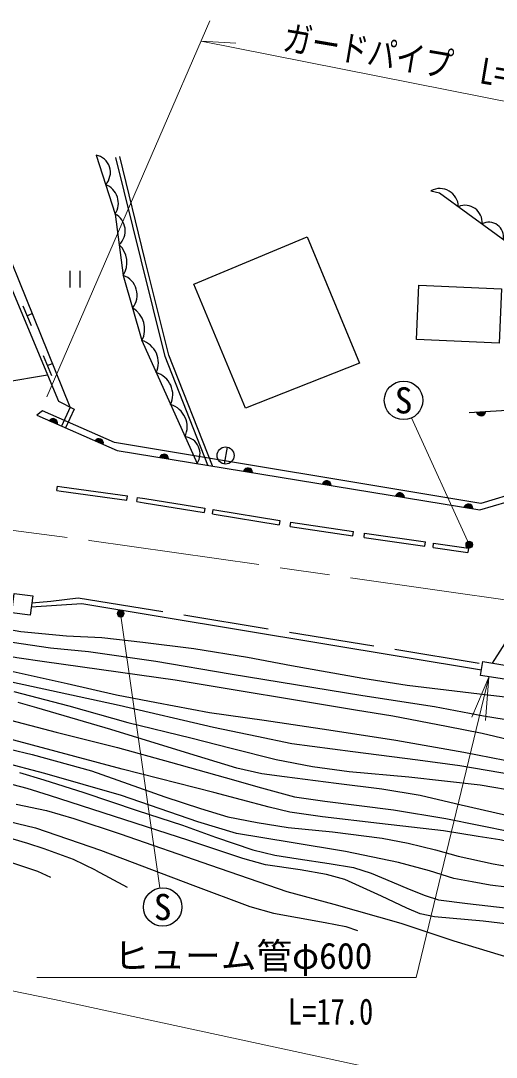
# Model space of a CAD drawing. Units: millimetres at full size, sheet at 1:1000; details may follow other scales. Extents: x 40000 to 680000, y 20000 to 380000.
# Drawn here: x 492172 to 525536, y 238332 to 310976 of the extents above; entities that cross this region are included whole.
import ezdxf
from ezdxf.enums import TextEntityAlignment as Align

# ---------------------------------------------------------------- set-up
doc = ezdxf.new("R2010")
doc.units = ezdxf.units.MM
doc.header["$LTSCALE"] = 1000
doc.linetypes.add('CHAIN', pattern=[18.5, 12, -1.5, 3.5, -1.5])
doc.linetypes.add('DASHED', pattern=[7.5, 6, -1.5])
for name, color, linetype, lineweight in [('M-BGD', 7, 'Continuous', 25), ('M-BMK', 2, 'CHAIN', 13), ('M-STR-HTXT', 7, 'Continuous', 13), ('M-STR-STRC', 7, 'Continuous', 25)]:
    doc.layers.add(name, color=color, linetype=linetype, lineweight=lineweight)
doc.styles.add('ＭＳ ゴシック', font='')
doc.styles.get('ＭＳ ゴシック').set_extended_font_data('MS Gothic')

# ---------------------------------------------------------------- blocks, each defined once
blk = doc.blocks.new('open_arrow')
at = {"color": 0, "linetype": 'Continuous', "lineweight": -2}
blk.add_lwpolyline([(7.5, 1.25), (0, 0), (7.5, -1.25)], dxfattribs=at)

msp = doc.modelspace()

# ---------------------------------------------------------------- hatches: boundary and pattern name
at = {"layer": 'M-BGD'}
for points in [[(524156, 283530), (524781, 283568, -0.84072)], [(494754, 282696), (494181, 282947, -0.84072)], [(497965, 281291), (497391, 281542, -0.84072)], [(502539, 280277), (501921, 280378, -0.84072)], [(508431, 279315), (507813, 279415, -0.84072)], [(513952, 278413), (513334, 278514, -0.84072)], [(519089, 277574), (518471, 277675, -0.84072)], [(523889, 276790), (523271, 276891, -0.84072)]]:
    msp.add_hatch(color=256, dxfattribs=at).paths.add_polyline_path(points)
at = {"layer": 'M-STR-HTXT'}
for points in [[(523858, 274380, -1), (523419, 274140, -0.41421), (523519, 274479, -0.41421)], [(499402, 269552, -1), (498963, 269312, -0.41421), (499063, 269651, -0.41421)]]:
    msp.add_hatch(color=256, dxfattribs=at).paths.add_polyline_path(points)

# ---------------------------------------------------------------- linework, layer by layer
at = {"layer": 'M-BGD'}
for p, q in [((495622, 293459), (495622, 292285)), ((496322, 293459), (496322, 292285)), ((492323, 290991), (492902, 289607)), ((492613, 290299), (492986, 290455)), ((493750, 287503), (494328, 286119)), ((494039, 286811), (494403, 286963)), ((495648, 283893), (495038, 282572)), ((495932, 283746), (495308, 282454)), ((524781, 283568), (524156, 283530)), ((494181, 282947), (494754, 282696)), ((497391, 281542), (497965, 281291)), ((506652, 281096), (506436, 279915)), ((501921, 280378), (502539, 280277)), ((507813, 279415), (508431, 279315)), ((494712, 278051), (494746, 278349)), ((513334, 278514), (513952, 278413)), ((499618, 277376), (499661, 277673)), ((500321, 277273), (500364, 277570)), ((518471, 277675), (519089, 277574)), ((505094, 276810), (505046, 276514)), ((523271, 276891), (523889, 276790)), ((505625, 276420), (505673, 276716)), ((510360, 275945), (510312, 275649)), ((511076, 275530), (511120, 275827)), ((511076, 275530), (515468, 274883)), ((511120, 275827), (515512, 275180)), ((515468, 274883), (515512, 275180)), ((516259, 274768), (516302, 275065)), ((516259, 274768), (520520, 274148)), ((516302, 275065), (520562, 274445)), ((520520, 274148), (520562, 274445)), ((521100, 274066), (521142, 274363)), ((521100, 274066), (523542, 273719)), ((521142, 274363), (523584, 274016)), ((523584, 274016), (523542, 273719)), ((497427, 251433), (499644, 250245))]:
    msp.add_line(p, q, dxfattribs=at)
at = {"layer": 'M-BGD', "linetype": 'DASHED'}
msp.add_line((534599, 280512), (525255, 265960), dxfattribs=at)
at = {"layer": 'M-BGD'}
for points in [[(478098, 304230), (485845, 293374), (490991, 285638), (494047, 286170)], [(495648, 283893), (490528, 296517), (488219, 303070)], [(487574, 302921), (490415, 294856), (494820, 284322), (495932, 283746)], [(497455, 301560), (498794, 297429), (499364, 293127), (500676, 288569), (504540, 279950)], [(505303, 279825), (502307, 287445), (500615, 294209), (498848, 301388)], [(505624, 279773), (502575, 287531), (500887, 294276), (499120, 301455)], [(520946, 299064), (521563, 298906), (527505, 294578)], [(493297, 283334), (498937, 280865), (524381, 276709), (527263, 277532), (527016, 283705), (523640, 283499)], [(527245, 277982), (524446, 277141), (498760, 281411), (493695, 283639), (493297, 283334)], [(494746, 278349), (495058, 278313), (498639, 277823), (499661, 277673)], [(494712, 278051), (495021, 278015), (498597, 277526), (499618, 277376)], [(500364, 277570), (500879, 277494), (505094, 276810)], [(500321, 277273), (500833, 277198), (505046, 276514)], [(505625, 276420), (505744, 276401), (510312, 275649)], [(505673, 276716), (505792, 276697), (510360, 275945)], [(492914, 269898), (496451, 270136), (524493, 265477)], [(530773, 261453), (528128, 261685), (524634, 262232), (521195, 262882), (516163, 263652), (506873, 265183), (501647, 266059), (496919, 266754), (494271, 267000), (490936, 267496), (487897, 268075), (485815, 268506), (484933, 268766), (484386, 269009)], [(486104, 269375), (489006, 268738), (492181, 268178), (495382, 267858), (497863, 267752), (500744, 267432), (504318, 266978), (508085, 266374), (511165, 265792), (516170, 264903), (519285, 264407), (523768, 263876), (526739, 263533)], [(482791, 268595), (485061, 267820), (487161, 267239), (489527, 266786), (491894, 266342), (493836, 266076), (503003, 264782), (515651, 262682), (518284, 262250), (522045, 261536), (524537, 261047), (526319, 260616), (527855, 260219), (529014, 259855), (530685, 259308), (535301, 257933), (536758, 257581), (537920, 257414), (539297, 257380), (540980, 257615)], [(477661, 267367), (480154, 267454), (481691, 267454), (482937, 267318), (484474, 266987), (487686, 266287), (491432, 265410), (495442, 264535), (498887, 263738), (501709, 263193), (505426, 262493), (509249, 261964), (513784, 261283), (518484, 260567), (523264, 259706), (527089, 258969), (531268, 258073), (535510, 257107), (538563, 256590), (541297, 256229), (545465, 255510), (550101, 254683), (554473, 253795), (557855, 253105)], [(558753, 251671), (555290, 252258), (550982, 252938), (545027, 254002), (539019, 255365), (534338, 256483), (530891, 257241), (526824, 258093), (522980, 258763), (520033, 259165), (515476, 259736), (511200, 260306), (508747, 260802), (505699, 261440), (499082, 262991), (490092, 264924), (487367, 265508), (485654, 265741), (483708, 265935), (481820, 266013), (475056, 266189), (471961, 266247), (469907, 266648)], [(491685, 263967), (495553, 262957), (499685, 261793), (504112, 260714), (506933, 259986), (510094, 259212), (512654, 258717), (515206, 258353), (519407, 257984), (524399, 257415), (527152, 256961), (530313, 256404), (532217, 255995), (533840, 255459), (536743, 254534), (540283, 253429), (542445, 252876), (544905, 252366), (547906, 251897), (554172, 250570), (557783, 249756), (560366, 249056)], [(560128, 247728), (555991, 248739), (552486, 249484), (547908, 250469), (544708, 251097), (541615, 251734), (539508, 252338), (536844, 253176), (534918, 253781), (533715, 254051), (531663, 254369), (529039, 254739), (526044, 255322), (523064, 256005), (520196, 256673), (517516, 257122), (514307, 257510), (510688, 257982), (509091, 258189), (507323, 258595), (503743, 259697), (498506, 261311), (493300, 262814), (491997, 263194)], [(491002, 262077), (494663, 261115), (498964, 260044), (502684, 259022), (506505, 257928), (509071, 257225), (511388, 256583), (513505, 256282), (518320, 255682), (521999, 255072), (528946, 253653), (534792, 252416), (537977, 251642), (541928, 250643), (546074, 249794), (550816, 248833), (554944, 247925), (557219, 247297), (559918, 246558)], [(489815, 260287), (492983, 259547), (497136, 258396), (502273, 256595), (504794, 255760), (506692, 255193), (508765, 254775), (510947, 254438), (514053, 254132), (517519, 253693), (519343, 253329), (521263, 252868), (522853, 252433), (525328, 251888), (528009, 251417)], [(559668, 245164), (557327, 246015), (555845, 246404), (552641, 247216), (547983, 248356), (542390, 249554), (538183, 250324), (535676, 250872), (533432, 251483), (530413, 252393), (527582, 253162), (525777, 253570), (524269, 253814), (521828, 254193), (517334, 254716), (513340, 255179), (511062, 255506), (509608, 255857), (505709, 256887), (499281, 258532), (491347, 260641)], [(527388, 250107), (525114, 250390), (523836, 250621), (522557, 250865), (520851, 251398), (518667, 251976), (514957, 252749), (511151, 253372), (507301, 254015), (504600, 254832), (499249, 256669), (493871, 258219), (490845, 259002)], [(492096, 258281), (493800, 257774), (496600, 256883), (500353, 255634), (503522, 254597), (505833, 253759), (508468, 252861), (509992, 252497), (511635, 252233), (513823, 251920), (515517, 251627), (516756, 251241), (518207, 250636), (519427, 250124), (520557, 249672), (521490, 249373), (523507, 249118), (526372, 248790)], [(526774, 247618), (524609, 247878), (521210, 248177), (520185, 248378), (519251, 248776), (517486, 249629), (514907, 250796), (513624, 251140), (511783, 251459), (509354, 251822), (507759, 252261), (503974, 253528), (494197, 256668), (492614, 257169), (491114, 257563)], [(467306, 255897), (470574, 254988), (472973, 254376), (475313, 253816), (478098, 253410), (480574, 253142), (483951, 252850), (486210, 252769), (487875, 252669), (489325, 252582), (490557, 252290), (491877, 251873), (493339, 251369), (494254, 250959)], [(491848, 256062), (493982, 255626), (495892, 255063), (499146, 253997), (505476, 251792), (510842, 249943), (514129, 249064), (518833, 247730), (522548, 246491), (526648, 245265), (528284, 244895), (531465, 244640), (534202, 244348), (536278, 243929), (538616, 243471), (541268, 242944), (544307, 242516)], [(490659, 255030), (493199, 254411), (497772, 252842), (504246, 250388), (508251, 248901), (509917, 248434), (511592, 248122), (513520, 247772), (514990, 247490), (515799, 247208)], [(497427, 251433), (495874, 252187), (493825, 252946), (492680, 253302), (491639, 253606)]]:
    msp.add_lwpolyline(points, dxfattribs=at)
for points in [[(504312, 292507), (512259, 295822), (515947, 286978), (507933, 283824)], [(520098, 292436), (525905, 292187), (525742, 288389), (519935, 288638)], [(491719, 270829), (493013, 270660), (492838, 269318), (491544, 269486)], [(524588, 266067), (526273, 265797), (526117, 264824), (524432, 265094)]]:
    msp.add_lwpolyline(points, close=True, dxfattribs=at)
at = {"layer": 'M-BGD', "linetype": 'DASHED'}
msp.add_lwpolyline([(492951, 270185), (494276, 270294), (496213, 270538), (524565, 265922)], dxfattribs=at)
at = {"layer": 'M-BGD'}
msp.add_circle((506544, 280506), 600, dxfattribs=at)
for centre, radius, start, end in [((497234, 300347), 1233, 316.24749, 79.69026), ((497629, 298192), 1393, 326.77057, 69.16718), ((521563, 297894), 1322, 2.12158, 117.80526), ((523354, 296854), 1186, 354.5629, 113.30422), ((498172, 296252), 1331, 312.97246, 62.12574), ((525005, 295806), 1048, 351.14731, 116.71981), ((497923, 294030), 1701, 327.93042, 47.16779), ((498886, 291755), 1453, 321.34506, 70.75187), ((499145, 289362), 1724, 332.59664, 59.5003), ((500198, 287004), 1636, 335.28753, 73.00926), ((501206, 284756), 1636, 335.28753, 73.00926), ((502214, 282507), 1636, 335.28753, 73.00926), ((524465, 283604), 318, 193.37853, 353.59626), ((494446, 282772), 318, 346.2516, 146.46934), ((497656, 281366), 318, 346.2516, 146.46934), ((503551, 280632), 1201, 325.4271, 82.8697), ((502222, 280274), 318, 0.61442, 160.83215), ((508113, 279311), 318, 0.61442, 160.83215), ((513634, 278409), 318, 0.61442, 160.83215), ((518771, 277570), 318, 0.61442, 160.83215), ((523571, 276786), 318, 0.61442, 160.83215)]:
    msp.add_arc(centre, radius, start, end, dxfattribs=at)
at = {"layer": 'M-BMK'}
msp.add_lwpolyline([(458716, 280836), (464557, 279680), (483535, 276316), (497003, 274551), (563242, 265100)], dxfattribs=at)
at = {"layer": 'M-STR-HTXT'}
for p, q in [((505446, 310976), (494012, 284608)), ((504822, 309537), (535458, 303477)), ((504822, 309537), (507273, 309401)), ((523639, 274260), (519592, 283141)), ((499183, 269432), (501940, 250199))]:
    msp.add_line(p, q, dxfattribs=at)
for points in [[(525009, 264975), (519913, 243928), (493300, 243928)], [(422157, 258018), (444411, 253187), (461428, 249464), (480239, 245302), (494538, 242383), (524848, 235842), (556858, 229139)]]:
    msp.add_lwpolyline(points, dxfattribs=at)
for centre in [(523639, 274260), (499183, 269432)]:
    msp.add_circle(centre, 250, dxfattribs=at)
at = {"layer": 'M-STR-STRC'}
for centre in [(519032, 284369), (502131, 248862)]:
    msp.add_circle(centre, 1350, dxfattribs=at)

# ---------------------------------------------------------------- block references
at = {"layer": 'M-STR-HTXT', "xscale": 400, "yscale": 400, "rotation": 256.4}
msp.add_blockref('open_arrow', (525009, 264975), dxfattribs=at)

# ---------------------------------------------------------------- texts
at = {"layer": 'M-STR-HTXT', "style": 'ＭＳ ゴシック', "width": 0.8}
msp.add_text('ガードパイプ\u3000L=38.5', height=1833, rotation=350.442, dxfattribs=at).set_placement((520243, 306736), align=Align.BOTTOM_CENTER)
at = {"layer": 'M-STR-HTXT', "style": 'ＭＳ ゴシック'}
msp.add_text('ヒューム管φ600', height=1833, dxfattribs=at).set_placement((516846, 243978), align=Align.BOTTOM_RIGHT)
at = {"layer": 'M-STR-HTXT', "style": 'ＭＳ ゴシック', "width": 0.8}
msp.add_text('L=17.0', height=1833, dxfattribs=at).set_placement((516903, 240073), align=Align.BOTTOM_RIGHT)
at = {"layer": 'M-STR-STRC', "style": 'ＭＳ ゴシック'}
for p in [(519032, 284369), (502131, 248862)]:
    msp.add_text('S', height=1833, dxfattribs=at).set_placement(p, align=Align.MIDDLE_CENTER)

doc.saveas('drawing.dxf')
